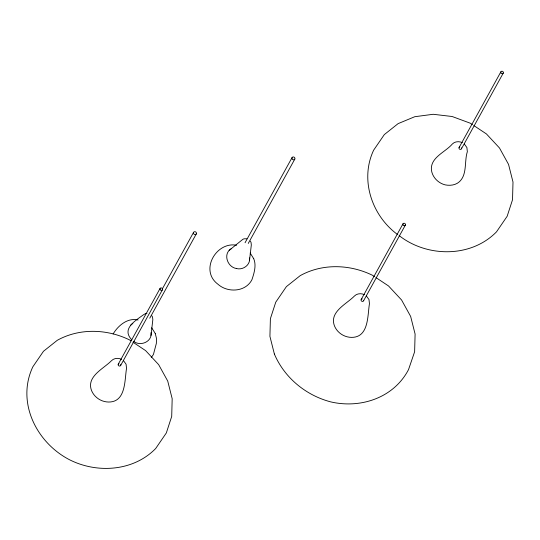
<?xml version="1.0" encoding="UTF-8"?>
<svg xmlns="http://www.w3.org/2000/svg" width="540" height="540" viewBox="0 0 540 540"><rect width="100%" height="100%" fill="white"/><g stroke="black" fill="none" stroke-linecap="round" stroke-linejoin="round"><path stroke-width="0.81" d="M133.65 341.314C140.265 346.734 152.321 341.813 151.058 332.654M155.25 333.497L156.492 338.418L156.357 343.406L153.434 354.463L151.288 357.541M236.297 268.481C242.838 270.425 250.58 265.019 249.548 257.904M253.739 258.748C256.541 265.39 254.165 273.065 251.924 279.713C245.585 292.127 227.657 293.004 217.91 284.202C199.328 270.371 216.317 241.333 236.581 245.248M150.984 335.455L152.834 319.694L152.536 317.081L151.868 315.866M249.473 260.705L251.323 244.951L251.026 242.332L250.357 241.117M118.247 364.21L160.036 288.509M162.351 288.893L193.529 232.409M120.656 365.438L162.446 289.737M149.762 318.195L196.331 233.834M245.052 242.75L292.019 157.667M248.251 243.446L294.82 159.084M361.166 299.565L402.955 223.864M363.575 300.787L405.365 225.085M459.074 147.548L500.864 71.847M461.477 148.77L503.267 73.069M113.123 333.97C118.132 325.566 127.589 317.486 138.092 319.99M146.947 313.369L145.584 313.551L143.336 314.867C134.993 320.956 121.271 329.022 131.855 339.91M229.169 250.378L242.845 239.315L244.073 238.802L246.841 238.781M130.667 325.134L132.853 323.399M231.343 248.65C222.703 253.564 227.286 267.077 236.291 268.475M462.395 142.695C459.155 141.068 454.903 141.358 452.304 144.031C445.514 152.111 430.151 157.376 431.433 170.08C432.385 177.289 438.224 183.121 445.163 184.869C449.28 185.699 453.674 185.389 457.367 183.249C467.897 176.621 463.988 161.798 467.357 151.679L466.891 147.535L464.292 143.957M364.493 294.719C361.253 293.092 357.001 293.375 354.402 296.048C346.498 304.169 328.914 311.87 334.53 326.079C337.331 332.809 344.27 337.318 351.533 337.385C369.002 337.507 367.477 315.407 369.455 303.703L368.989 299.558L366.39 295.981M121.574 359.363C118.334 357.737 114.082 358.027 111.483 360.7C103.579 368.813 85.995 376.515 91.611 390.724C94.419 397.454 101.358 401.963 108.614 402.037C126.083 402.151 124.558 380.052 126.536 368.348L126.07 364.203L123.471 360.626M472.385 124.605L470.279 123.201L452.122 116.498L433.195 114.284L414.761 116.714L398.095 123.64L384.325 134.582L373.66 150.147C359.579 179.793 371.965 215.939 397.771 234.677M473.789 125.537L486.432 133.94L499.48 147.98L508.545 164.389L513 182.048L512.528 199.746L507.155 216.277L496.51 231.842C471.076 257.918 426.971 257.54 399.114 235.575M374.483 276.622L372.377 275.225C349.812 264.229 322.421 263.311 300.186 275.656L286.396 286.625L275.758 302.171L270.398 318.661L269.919 336.353L274.367 353.99M375.887 277.553L388.53 285.957L401.578 299.997L410.643 316.406L415.098 334.064L414.626 351.763L408.51 369.65C393.808 397.798 360.781 408.814 330.845 401.915C305.957 395.415 284.459 377.818 274.367 354.004M130.862 340.801L129.458 339.869C106.893 328.874 79.502 327.962 57.274 340.301L43.477 351.277L32.839 366.815C16.105 402.3 36.544 442.861 69.748 459.857C97.315 473.722 133.522 471.251 155.689 448.511L166.334 432.945L171.707 416.414L172.179 398.716L167.724 381.058L158.659 364.649L145.611 350.608L132.968 342.205M250.169 253.031L253.719 258.701M151.679 327.78L155.23 333.45M461.504 147.832A1.35 1.202 28.9 0 1 460.748 149.351A1.35 1.202 28.9 0 1 459.047 148.487A1.35 1.202 28.9 0 1 459.803 146.961M363.677 300.49A1.35 1.202 28.9 0 1 362.279 301.394A1.35 1.202 28.9 0 1 361.058 300.078A1.35 1.202 28.9 0 1 362.232 298.937M120.683 364.5A1.35 1.202 28.9 0 1 119.927 366.019A1.35 1.202 28.9 0 1 118.226 365.155A1.35 1.202 28.9 0 1 118.982 363.629M193.502 233.503A1.573 1.397 28.9 0 0 196.121 234.137A1.573 1.397 28.9 0 0 195.169 231.734A1.573 1.397 28.9 0 0 193.502 233.503M500.837 72.785A1.35 1.202 28.9 0 0 503.091 73.325A1.35 1.202 28.9 0 0 502.268 71.26A1.35 1.202 28.9 0 0 500.837 72.785M402.935 224.802A1.35 1.202 28.9 0 0 405.189 225.349A1.35 1.202 28.9 0 0 404.365 223.276A1.35 1.202 28.9 0 0 402.935 224.802M160.016 289.454A1.35 1.202 28.9 0 0 162.27 289.994A1.35 1.202 28.9 0 0 161.447 287.928A1.35 1.202 28.9 0 0 160.016 289.454M291.992 158.753A1.573 1.397 28.9 0 0 294.611 159.388A1.573 1.397 28.9 0 0 293.659 156.985A1.573 1.397 28.9 0 0 291.992 158.753"/></g></svg>
